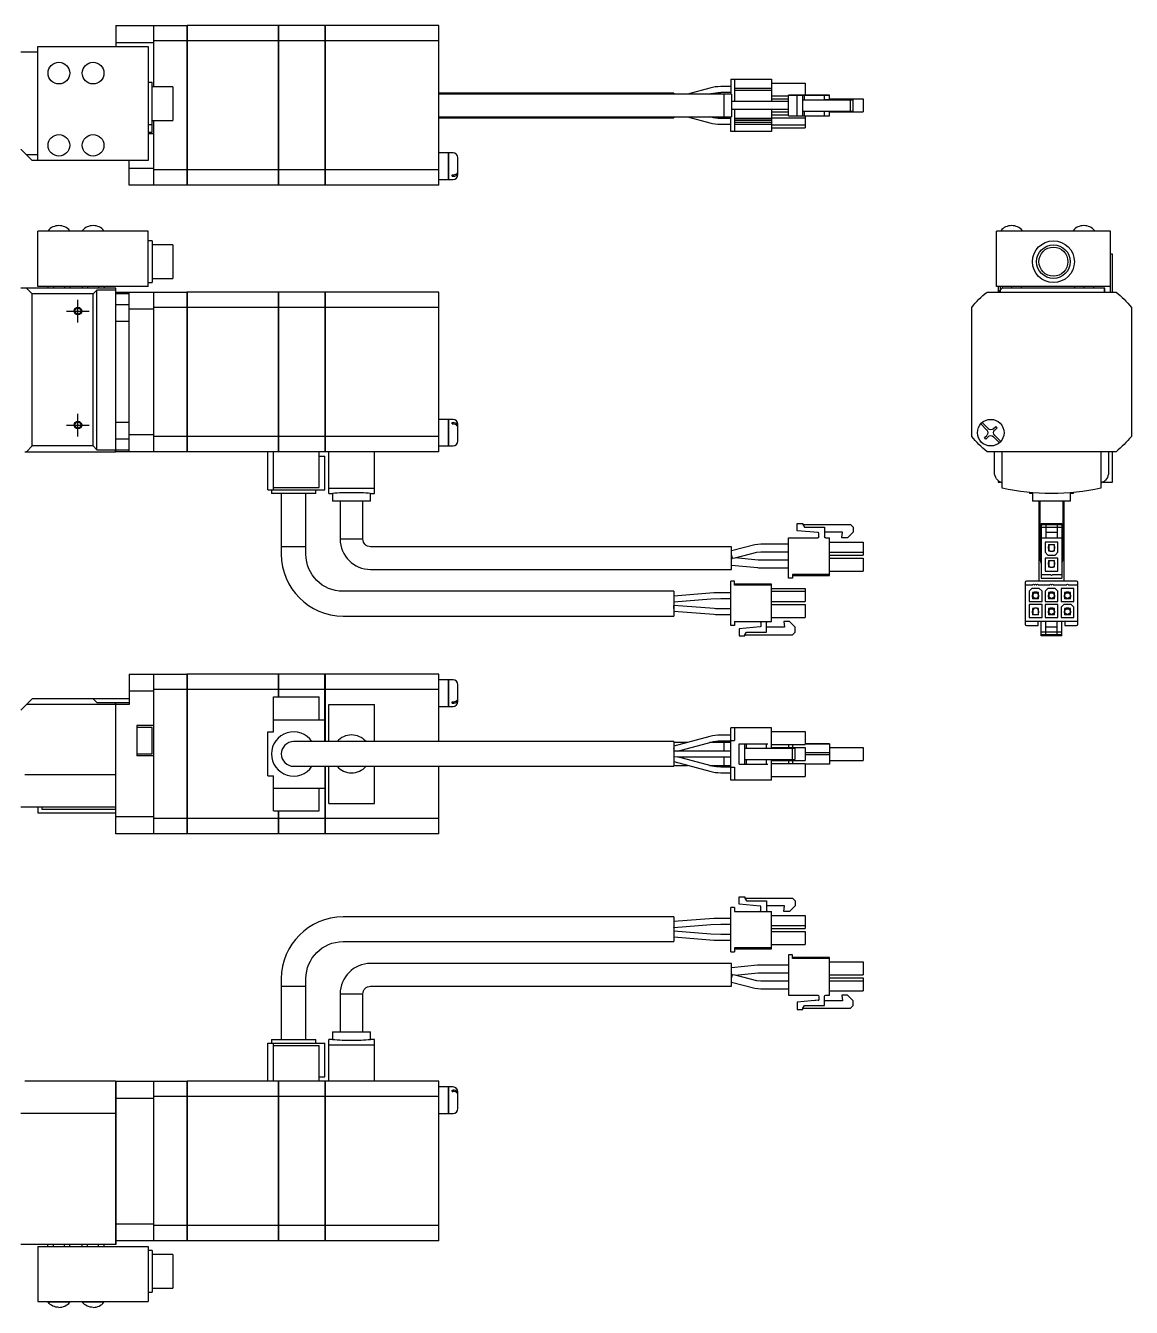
# Model space of a CAD drawing. Extents: x 0 to 509, y -8 to 347.
# Drawn here: x 218.2 to 509.1, y 10 to 347.3 of the extents above; entities that cross this region are included whole.
import ezdxf

# ---------------------------------------------------------------- set-up
doc = ezdxf.new("R2010")
doc.units = 0
doc.header["$LTSCALE"] = 0.5
doc.linetypes.add('CENTER', pattern=[50.8, 31.75, -6.35, 6.35, -6.35])
for name, color, linetype in [('MSM_CENTER', 1, 'CENTER'), ('MSM_CONTINUOUS', 7, 'CONTINUOUS'), ('MSM_NARROW', 5, 'CONTINUOUS')]:
    doc.layers.add(name, color=color, linetype=linetype)

msp = doc.modelspace()

# ---------------------------------------------------------------- linework, layer by layer
at = {"layer": 'MSM_CENTER'}
for p, q in [((231.96, 269.18), (231.96, 275.18)), ((228.96, 272.18), (234.96, 272.18)), ((231.96, 239.18), (231.96, 245.18)), ((228.96, 242.18), (234.96, 242.18))]:
    msp.add_line(p, q, dxfattribs=at)
at = {"layer": 'MSM_CONTINUOUS'}
for p, q in [((241.96, 347.3), (241.96, 341.8)), ((241.96, 347.3), (260.66, 347.3)), ((251.96, 331.22), (251.96, 347.3)), ((260.66, 347.3), (260.66, 305.3)), ((260.71, 347.25), (260.66, 347.25)), ((260.71, 347.3), (260.71, 305.3)), ((284.66, 347.3), (260.71, 347.3)), ((284.66, 347.3), (284.66, 305.3)), ((284.71, 347.25), (284.66, 347.25)), ((284.71, 347.3), (284.71, 305.3)), ((296.96, 347.3), (284.71, 347.3)), ((296.96, 347.3), (296.96, 305.3)), ((297.01, 347.25), (296.96, 347.25)), ((297.01, 347.3), (297.01, 305.3)), ((326.96, 347.3), (297.01, 347.3)), ((326.96, 305.3), (326.96, 347.3)), ((221.46, 311.8), (221.46, 341.8)), ((221.46, 341.8), (250.46, 341.8)), ((251.96, 342.8), (241.96, 342.8)), ((250.46, 341.8), (250.46, 311.8)), ((260.66, 343.27), (251.96, 343.27)), ((260.71, 343.01), (260.66, 343.01)), ((284.66, 343.27), (260.71, 343.27)), ((284.71, 343.01), (284.66, 343.01)), ((296.96, 343.27), (284.71, 343.27)), ((297.01, 343.01), (296.96, 343.01)), ((326.96, 343.27), (297.01, 343.27)), ((221.46, 340.3), (216.96, 340.3)), ((251.46, 332.3), (250.46, 332.3)), ((251.46, 319.3), (251.46, 332.3)), ((256.96, 331.22), (251.46, 331.22)), ((256.96, 331.22), (256.96, 322.37)), ((398.2, 330.87), (392.34, 329.3)), ((403.71, 331.25), (401.08, 331.25)), ((403.71, 333.2), (403.71, 329.3)), ((403.71, 333.2), (414.41, 333.2)), ((404.71, 333.2), (404.71, 327.3)), ((414.41, 330.75), (404.71, 330.75)), ((414.41, 333.2), (414.41, 327.3)), ((414.41, 332.2), (423.31, 332.2)), ((423.31, 332.2), (423.31, 329)), ((388.71, 329.55), (326.96, 329.55)), ((403.96, 329.3), (326.96, 329.3)), ((387.71, 329.55), (387.71, 329.3)), ((388.71, 329.55), (388.71, 329.3)), ((398.13, 329.3), (398.59, 329.42)), ((401.08, 329.75), (403.71, 329.75)), ((401.96, 323.3), (401.96, 329.3)), ((403.96, 329.3), (403.96, 323.3)), ((410.34, 327.3), (403.96, 327.3)), ((410.86, 327.3), (403.96, 327.3)), ((414.41, 330.25), (404.71, 330.25)), ((411.6, 327.3), (410.34, 327.3)), ((411.06, 327.3), (410.86, 327.3)), ((418.96, 327.3), (411.06, 327.3)), ((418.96, 327.3), (411.6, 327.3)), ((414.41, 328.8), (418.96, 328.8)), ((414.41, 328), (418.96, 328)), ((418.96, 329), (426.61, 329)), ((418.96, 323.6), (418.96, 329)), ((418.96, 329), (418.96, 329)), ((419.96, 329), (418.96, 329)), ((429.66, 329), (419.96, 329)), ((421.16, 329), (422.66, 329)), ((426.73, 329), (421.16, 329)), ((421.16, 323.6), (421.16, 329)), ((422.66, 329), (423.16, 329)), ((422.66, 323.6), (422.66, 329)), ((422.66, 327.8), (435.26, 327.8)), ((423.16, 329), (428.41, 329)), ((423.16, 327.8), (423.16, 329)), ((426.61, 329), (426.91, 329)), ((426.91, 329), (426.73, 329)), ((428.41, 329), (428.71, 329)), ((428.41, 327.8), (428.41, 329)), ((428.71, 327.8), (428.41, 327.8)), ((433.09, 327.8), (428.41, 327.8)), ((428.71, 329), (429.66, 329)), ((429.66, 327.8), (429.66, 329)), ((429.66, 329), (429.66, 329)), ((429.66, 328), (438.56, 328)), ((429.66, 328), (438.56, 328)), ((429.66, 328), (438.56, 328)), ((432.96, 327.8), (433.09, 327.8)), ((434.46, 327.8), (433.09, 327.8)), ((435.96, 327.8), (434.46, 327.8)), ((435.26, 327.8), (435.96, 327.8)), ((435.26, 324.8), (435.26, 327.8)), ((435.96, 324.8), (435.96, 327.8)), ((438.56, 328), (438.56, 324.6)), ((403.96, 325.3), (410.34, 325.3)), ((404.71, 325.3), (404.71, 319.4)), ((410.34, 325.3), (411.6, 325.3)), ((411.6, 325.3), (418.96, 325.3)), ((414.41, 325.3), (414.41, 319.4)), ((414.41, 324.6), (418.96, 324.6)), ((422.66, 324.8), (435.26, 324.8)), ((423.16, 323.6), (423.16, 324.8)), ((428.41, 323.6), (428.41, 324.8)), ((429.66, 323.6), (429.66, 324.8)), ((429.66, 324.6), (438.56, 324.6)), ((435.26, 324.8), (435.96, 324.8)), ((250.46, 321.3), (251.46, 321.3)), ((251.46, 322.37), (256.96, 322.37)), ((251.96, 305.3), (251.96, 322.37)), ((326.96, 323.3), (403.96, 323.3)), ((326.96, 323.05), (388.71, 323.05)), ((387.71, 323.3), (387.71, 323.05)), ((388.71, 323.3), (388.71, 323.05)), ((392.34, 323.3), (398.19, 321.73)), ((398.58, 323.18), (398.13, 323.3)), ((403.71, 322.85), (401.08, 322.85)), ((401.08, 321.35), (403.71, 321.35)), ((403.71, 319.4), (403.71, 323.3)), ((414.41, 322.9), (404.71, 322.9)), ((414.41, 322.4), (404.71, 322.4)), ((414.41, 322.35), (404.71, 322.35)), ((414.41, 321.85), (404.71, 321.85)), ((414.41, 321.8), (404.71, 321.8)), ((414.41, 321.3), (404.71, 321.3)), ((414.41, 323.8), (418.96, 323.8)), ((414.41, 323.05), (423.31, 323.05)), ((414.41, 321.15), (423.31, 321.15)), ((418.96, 323.6), (421.16, 323.6)), ((421.16, 323.6), (422.66, 323.6)), ((422.66, 323.6), (423.16, 323.6)), ((423.16, 323.6), (428.41, 323.6)), ((423.31, 323.6), (423.31, 320.4)), ((428.41, 323.6), (428.71, 323.6)), ((428.71, 323.6), (429.66, 323.6)), ((250.46, 319.3), (251.46, 319.3)), ((251.96, 318.8), (250.46, 318.8)), ((414.41, 319.4), (403.71, 319.4)), ((414.41, 320.4), (423.31, 320.4)), ((219.96, 311.8), (216.96, 314.8)), ((329.46, 313.8), (326.96, 313.8)), ((329.46, 306.8), (329.46, 313.8)), ((329.51, 313.75), (329.46, 313.75)), ((329.51, 306.8), (329.51, 313.8)), ((330.66, 313.8), (329.51, 313.8)), ((221.46, 313.3), (218.46, 313.3)), ((250.46, 311.8), (219.96, 311.8)), ((245.46, 305.3), (245.46, 311.8)), ((331.96, 308.1), (331.96, 312.5)), ((245.46, 309.8), (251.96, 309.8)), ((260.66, 309.33), (251.96, 309.33)), ((260.71, 309.58), (260.66, 309.58)), ((284.66, 309.33), (260.71, 309.33)), ((284.71, 309.58), (284.66, 309.58)), ((296.96, 309.33), (284.71, 309.33)), ((297.01, 309.58), (296.96, 309.58)), ((326.96, 309.33), (297.01, 309.33)), ((330.46, 308.01), (330.66, 308.01)), ((330.46, 307.65), (330.46, 308.01)), ((330.46, 307.65), (330.66, 307.65)), ((260.66, 305.3), (245.46, 305.3)), ((260.71, 305.35), (260.66, 305.35)), ((284.66, 305.3), (260.71, 305.3)), ((284.71, 305.35), (284.66, 305.35)), ((296.96, 305.3), (284.71, 305.3)), ((297.01, 305.35), (296.96, 305.35)), ((326.96, 305.3), (297.01, 305.3)), ((326.96, 306.8), (329.46, 306.8)), ((329.46, 306.85), (329.51, 306.85)), ((329.51, 306.8), (330.66, 306.8)), ((221.46, 278.68), (221.46, 293.18)), ((250.46, 293.18), (221.46, 293.18)), ((224.11, 293.34), (229.81, 293.34)), ((224.11, 293.34), (224.11, 293.18)), ((229.81, 293.18), (229.81, 293.34)), ((233.11, 293.34), (238.81, 293.34)), ((233.11, 293.34), (233.11, 293.18)), ((238.81, 293.18), (238.81, 293.34)), ((250.46, 278.68), (250.46, 293.18)), ((251.46, 290.68), (250.46, 290.68)), ((251.46, 290.68), (251.46, 279.68)), ((473.62, 278.68), (473.62, 293.18)), ((503.62, 293.18), (473.62, 293.18)), ((474.77, 293.34), (480.47, 293.34)), ((474.77, 293.34), (474.77, 293.18)), ((480.47, 293.18), (480.47, 293.34)), ((493.77, 293.34), (499.47, 293.34)), ((493.77, 293.34), (493.77, 293.18)), ((499.47, 293.18), (499.47, 293.34)), ((503.62, 277.18), (503.62, 293.18)), ((256.96, 289.6), (251.46, 289.6)), ((256.96, 289.6), (256.96, 280.75)), ((504.12, 287.18), (503.62, 287.18)), ((504.12, 277.18), (504.12, 287.18)), ((251.46, 280.75), (256.96, 280.75)), ((241.96, 278.18), (216.96, 278.18)), ((219.96, 276.68), (218.46, 278.18)), ((235.96, 276.68), (219.96, 276.68)), ((219.96, 236.68), (219.96, 276.68)), ((250.46, 278.68), (221.46, 278.68)), ((224.07, 278.68), (224.07, 278.18)), ((225.52, 278.68), (225.52, 278.18)), ((228.4, 278.68), (228.4, 278.18)), ((229.85, 278.68), (229.85, 278.18)), ((233.07, 278.68), (233.07, 278.18)), ((234.52, 278.68), (234.52, 278.18)), ((236.96, 277.68), (235.96, 276.68)), ((235.96, 236.68), (235.96, 276.68)), ((241.96, 277.68), (236.96, 277.68)), ((236.96, 235.68), (236.96, 277.68)), ((237.4, 278.68), (237.4, 278.18)), ((238.85, 278.68), (238.85, 278.18)), ((241.96, 235.18), (241.96, 278.18)), ((241.96, 277.18), (260.66, 277.18)), ((245.46, 276.68), (241.96, 276.68)), ((245.46, 235.18), (245.46, 277.18)), ((250.46, 279.68), (251.46, 279.68)), ((251.96, 235.18), (251.96, 277.18)), ((260.66, 277.18), (260.66, 235.18)), ((260.71, 277.13), (260.66, 277.13)), ((260.71, 277.18), (260.71, 235.18)), ((284.66, 277.18), (260.71, 277.18)), ((284.66, 277.18), (284.66, 235.18)), ((284.71, 277.13), (284.66, 277.13)), ((284.71, 277.18), (284.71, 235.18)), ((296.96, 277.18), (284.71, 277.18)), ((296.96, 277.18), (296.96, 235.18)), ((297.01, 277.13), (296.96, 277.13)), ((297.01, 277.18), (297.01, 235.18)), ((326.96, 277.18), (297.01, 277.18)), ((326.96, 235.18), (326.96, 277.18)), ((471.15, 277.18), (505.09, 277.18)), ((503.62, 278.68), (473.62, 278.68)), ((474.12, 278.68), (474.12, 277.18)), ((474.62, 277.68), (474.12, 277.18)), ((474.62, 278.68), (474.62, 277.18)), ((475.12, 278.18), (474.62, 277.68)), ((475.12, 278.68), (475.12, 278.18)), ((502.12, 278.18), (475.12, 278.18)), ((477.62, 278.68), (477.62, 278.18)), ((480.12, 278.68), (480.12, 278.18)), ((494.12, 278.68), (494.12, 278.18)), ((496.62, 278.68), (496.62, 278.18)), ((499.12, 278.68), (499.12, 278.18)), ((502.02, 277.18), (502.02, 278.18)), ((502.12, 277.18), (502.12, 278.18)), ((241.96, 273.91), (245.46, 273.91)), ((251.96, 272.68), (245.46, 272.68)), ((260.66, 273.15), (251.96, 273.15)), ((260.71, 272.89), (260.66, 272.89)), ((284.66, 273.15), (260.71, 273.15)), ((284.71, 272.89), (284.66, 272.89)), ((296.96, 273.15), (284.71, 273.15)), ((297.01, 272.89), (296.96, 272.89)), ((326.96, 273.15), (297.01, 273.15)), ((467.12, 239.2), (467.12, 273.15)), ((509.12, 273.15), (509.12, 239.2)), ((245.46, 269.44), (241.96, 269.44)), ((241.96, 242.91), (245.46, 242.91)), ((329.46, 243.68), (326.96, 243.68)), ((329.46, 236.68), (329.46, 243.68)), ((329.51, 243.63), (329.46, 243.63)), ((329.51, 236.68), (329.51, 243.68)), ((330.66, 243.68), (329.51, 243.68)), ((245.46, 239.68), (251.96, 239.68)), ((330.46, 242.82), (330.66, 242.82)), ((330.46, 242.47), (330.46, 242.82)), ((330.46, 242.47), (330.66, 242.47)), ((331.96, 237.98), (331.96, 242.38)), ((471.06, 240.88), (469.48, 242.47)), ((469.83, 242.82), (471.42, 241.24)), ((472.83, 241.24), (473.43, 241.84)), ((473.78, 241.48), (473.18, 240.88)), ((473.43, 241.84), (473.78, 241.48)), ((218.46, 235.18), (219.96, 236.68)), ((235.96, 236.68), (219.96, 236.68)), ((235.96, 236.68), (236.96, 235.68)), ((245.46, 238.44), (241.96, 238.44)), ((260.66, 239.2), (251.96, 239.2)), ((260.71, 239.46), (260.66, 239.46)), ((284.66, 239.2), (260.71, 239.2)), ((284.71, 239.46), (284.66, 239.46)), ((296.96, 239.2), (284.71, 239.2)), ((297.01, 239.46), (296.96, 239.46)), ((326.96, 239.2), (297.01, 239.2)), ((326.96, 236.68), (329.46, 236.68)), ((329.46, 236.73), (329.51, 236.73)), ((329.51, 236.68), (330.66, 236.68)), ((470.46, 238.87), (471.06, 239.47)), ((470.81, 238.51), (470.46, 238.87)), ((471.42, 239.11), (470.81, 238.51)), ((473.49, 238.45), (472.83, 239.11)), ((473.18, 239.47), (473.84, 238.81)), ((474.41, 237.53), (473.49, 238.45)), ((473.84, 238.81), (474.77, 237.88)), ((217.96, 235.18), (241.86, 235.18)), ((236.96, 235.68), (241.87, 235.68)), ((241.87, 235.19), (241.86, 235.18)), ((241.96, 235.8), (241.87, 235.68)), ((241.87, 235.19), (241.87, 235.68)), ((241.87, 235.19), (241.96, 235.28)), ((241.96, 235.68), (245.46, 235.68)), ((260.66, 235.18), (241.96, 235.18)), ((260.71, 235.23), (260.66, 235.23)), ((296.96, 235.18), (260.71, 235.18)), ((281.96, 225.18), (281.96, 235.18)), ((283.46, 225.18), (283.46, 235.18)), ((284.71, 235.23), (284.66, 235.23)), ((295.46, 225.78), (295.46, 235.18)), ((295.46, 233.98), (296.96, 233.98)), ((297.01, 235.23), (296.96, 235.23)), ((296.96, 225.18), (296.96, 233.98)), ((326.96, 235.18), (297.01, 235.18)), ((297.96, 224.18), (297.96, 235.18)), ((309.96, 224.18), (309.96, 235.18)), ((505.09, 235.18), (471.15, 235.18)), ((473.12, 229.76), (473.12, 235.18)), ((475.12, 225.61), (475.12, 235.18)), ((501.12, 235.18), (501.12, 225.61)), ((503.12, 235.18), (503.12, 229.76)), ((504.12, 227.18), (504.12, 235.18)), ((474.12, 227.52), (474.12, 227.18)), ((474.12, 227.18), (474.59, 227.18)), ((501.65, 227.18), (504.12, 227.18)), ((281.96, 225.18), (296.96, 225.18)), ((282.89, 225.18), (282.89, 224.18)), ((294.53, 224.18), (282.89, 224.18)), ((283.46, 225.78), (295.46, 225.78)), ((285.46, 224.18), (285.46, 208.18)), ((291.96, 208.18), (291.96, 224.18)), ((294.53, 224.18), (294.53, 225.18)), ((297.96, 225.61), (309.96, 225.61)), ((297.96, 224.18), (298.96, 224.18)), ((298.96, 224.18), (298.96, 222.18)), ((308.96, 224.18), (309.96, 224.18)), ((308.96, 222.18), (308.96, 224.18)), ((482.3, 224.46), (482.3, 224.18)), ((483.12, 224.18), (482.3, 224.18)), ((483.12, 224.39), (483.12, 222.18)), ((493.12, 222.18), (493.12, 224.39)), ((493.94, 224.18), (493.12, 224.18)), ((493.94, 224.18), (493.94, 224.46)), ((308.96, 222.18), (298.96, 222.18)), ((300.96, 222.18), (300.96, 212.18)), ((306.96, 212.18), (306.96, 222.18)), ((493.12, 222.18), (483.12, 222.18)), ((484.87, 201.08), (484.87, 222.18)), ((485.12, 207.18), (485.12, 222.18)), ((491.12, 222.18), (491.12, 207.18)), ((491.37, 222.18), (491.37, 201.08)), ((421.16, 216.28), (422.66, 216.28)), ((421.16, 214.36), (421.16, 216.28)), ((421.16, 216.28), (422.66, 216.28)), ((422.66, 216.28), (422.66, 215.98)), ((422.66, 215.98), (423.16, 215.28)), ((422.66, 215.98), (435.26, 215.98)), ((422.66, 215.98), (435.26, 215.98)), ((435.26, 215.98), (435.96, 215.28)), ((435.26, 215.98), (435.96, 215.28)), ((485.42, 216.28), (490.82, 216.28)), ((485.42, 216.28), (485.42, 201.88)), ((485.42, 215.98), (490.82, 215.98)), ((486.62, 215.98), (486.62, 212.48)), ((489.62, 215.98), (489.62, 212.48)), ((490.82, 216.28), (490.82, 201.88)), ((426.73, 213.87), (421.16, 214.36)), ((423.16, 215.28), (428.41, 215.28)), ((426.91, 212.78), (426.91, 213.68)), ((428.41, 215.28), (428.41, 212.78)), ((433.09, 213.98), (428.41, 213.98)), ((432.96, 212.48), (433.09, 213.98)), ((432.96, 212.48), (433.09, 213.98)), ((435.96, 213.98), (434.46, 212.48)), ((435.96, 215.28), (435.96, 213.98)), ((485.42, 215.28), (490.82, 215.28)), ((486.62, 213.98), (489.62, 213.98)), ((291.96, 210.18), (285.46, 210.18)), ((306.96, 212.18), (300.96, 212.18)), ((403.96, 210.18), (308.96, 210.18)), ((410.09, 210.66), (403.96, 209.06)), ((403.96, 204.18), (403.96, 210.18)), ((411.6, 210.85), (410.09, 210.66)), ((418.96, 210.85), (411.6, 210.85)), ((418.96, 212.48), (426.61, 212.48)), ((418.96, 201.88), (418.96, 212.48)), ((418.96, 212.48), (426.61, 212.48)), ((426.61, 212.48), (426.61, 212.48)), ((428.71, 212.48), (428.7, 212.48)), ((428.71, 212.48), (429.66, 212.48)), ((428.71, 212.48), (429.66, 212.48)), ((429.66, 202.63), (429.66, 212.48)), ((429.66, 211.38), (438.56, 211.38)), ((429.66, 211.38), (438.56, 211.38)), ((434.46, 212.48), (432.96, 212.48)), ((438.56, 211.38), (438.56, 207.98)), ((485.12, 210.18), (484.87, 210.18)), ((485.42, 212.18), (485.12, 212.18)), ((485.42, 212.48), (490.82, 212.48)), ((486.42, 211.38), (486.42, 208.73)), ((489.82, 211.38), (486.42, 211.38)), ((487.37, 210.23), (487.22, 210.23)), ((487.22, 210.23), (487.22, 209.73)), ((487.22, 209.73), (487.37, 209.73)), ((487.32, 210.73), (488.92, 210.73)), ((487.32, 210.73), (487.32, 210.23)), ((487.32, 209.73), (487.32, 209.08)), ((487.37, 210.73), (487.37, 209.35)), ((487.37, 209.35), (487.75, 208.98)), ((488.5, 208.98), (488.87, 209.35)), ((488.87, 209.35), (488.87, 210.73)), ((488.87, 210.23), (489.02, 210.23)), ((488.87, 209.73), (489.02, 209.73)), ((488.92, 210.23), (488.92, 210.73)), ((488.92, 209.08), (488.92, 209.73)), ((489.02, 209.73), (489.02, 210.23)), ((489.82, 208.73), (489.82, 211.38)), ((491.12, 212.18), (490.82, 212.18)), ((491.37, 210.18), (491.12, 210.18)), ((404.18, 207.18), (403.96, 208.03)), ((404.18, 207.18), (403.96, 208.03)), ((403.96, 206.33), (404.05, 207.32)), ((404.14, 207.31), (404.05, 207.32)), ((404.18, 207.18), (404.91, 207.24)), ((404.91, 207.24), (410.59, 208.72)), ((410.96, 206.66), (404.91, 207.24)), ((410.59, 208.72), (411.6, 208.85)), ((411.06, 206.65), (410.96, 206.66)), ((418.96, 206.65), (411.06, 206.65)), ((411.6, 208.85), (418.96, 208.85)), ((429.66, 208.73), (438.56, 208.73)), ((429.66, 207.98), (438.56, 207.98)), ((429.66, 207.18), (438.56, 207.18)), ((429.66, 207.18), (438.56, 207.18)), ((438.56, 207.18), (438.56, 203.78)), ((486.42, 208.73), (487.17, 207.98)), ((486.42, 207.18), (486.42, 203.78)), ((489.82, 207.18), (486.42, 207.18)), ((487.17, 207.98), (489.07, 207.98)), ((487.22, 206.03), (487.22, 205.53)), ((487.37, 206.03), (487.22, 206.03)), ((487.32, 209.08), (487.65, 209.08)), ((487.32, 206.53), (488.92, 206.53)), ((487.32, 206.53), (487.32, 206.03)), ((487.37, 206.53), (487.37, 205.15)), ((487.75, 208.98), (488.5, 208.98)), ((488.6, 209.08), (488.92, 209.08)), ((488.87, 205.15), (488.87, 206.53)), ((488.87, 206.03), (489.02, 206.03)), ((488.92, 206.03), (488.92, 206.53)), ((489.02, 205.53), (489.02, 206.03)), ((489.07, 207.98), (489.82, 208.73)), ((489.82, 203.78), (489.82, 207.18)), ((308.96, 204.18), (403.96, 204.18)), ((403.96, 205.32), (410.77, 204.66)), ((410.77, 204.66), (411.06, 204.65)), ((411.06, 204.65), (418.96, 204.65)), ((429.66, 202.88), (419.96, 202.88)), ((419.96, 202.88), (419.96, 201.88)), ((419.96, 202.63), (429.66, 202.63)), ((429.66, 203.78), (438.56, 203.78)), ((485.42, 202.88), (487.87, 202.88)), ((486.42, 203.78), (489.82, 203.78)), ((487.22, 205.53), (487.37, 205.53)), ((487.32, 205.53), (487.32, 204.88)), ((487.32, 204.88), (487.65, 204.88)), ((487.37, 205.15), (487.75, 204.78)), ((487.75, 204.78), (488.5, 204.78)), ((488.37, 202.88), (490.82, 202.88)), ((488.5, 204.78), (488.87, 205.15)), ((488.6, 204.88), (488.92, 204.88)), ((488.87, 205.53), (489.02, 205.53)), ((488.92, 204.88), (488.92, 205.53)), ((403.71, 189.48), (403.71, 201.08)), ((404.71, 201.08), (403.71, 201.08)), ((404.71, 200.08), (404.71, 201.08)), ((414.41, 200.33), (404.71, 200.33)), ((414.41, 200.08), (404.71, 200.08)), ((414.41, 190.48), (414.41, 200.33)), ((414.41, 199.18), (423.31, 199.18)), ((419.96, 201.88), (418.96, 201.88)), ((423.31, 199.18), (423.31, 195.78)), ((481.22, 200.78), (481.22, 189.78)), ((483.12, 200.08), (481.22, 200.08)), ((494.72, 201.08), (481.52, 201.08)), ((482.97, 199.18), (482.22, 198.43)), ((484.87, 199.18), (482.97, 199.18)), ((483.67, 200.08), (483.62, 200.08)), ((484.22, 200.08), (484.17, 200.08)), ((487.6, 200.08), (484.72, 200.08)), ((485.62, 198.43), (484.87, 199.18)), ((485.42, 201.88), (490.82, 201.88)), ((487.17, 199.18), (486.42, 198.43)), ((489.07, 199.18), (487.17, 199.18)), ((488.15, 200.08), (488.1, 200.08)), ((492.07, 200.08), (488.65, 200.08)), ((489.82, 198.43), (489.07, 199.18)), ((494.02, 199.18), (490.62, 199.18)), ((490.62, 199.18), (490.62, 195.78)), ((495.02, 200.08), (492.57, 200.08)), ((494.02, 195.78), (494.02, 199.18)), ((495.02, 189.78), (495.02, 200.78)), ((388.71, 198.43), (301.71, 198.43)), ((388.71, 198.43), (388.71, 191.93)), ((399.25, 198.02), (388.71, 197.18)), ((388.77, 195.68), (398.45, 196.45)), ((398.45, 196.45), (401.08, 196.55)), ((403.71, 198.05), (400.11, 198.05)), ((401.08, 196.55), (403.71, 196.55)), ((414.41, 198.43), (423.31, 198.43)), ((414.41, 195.78), (423.31, 195.78)), ((482.22, 198.43), (482.22, 195.78)), ((482.22, 195.78), (485.62, 195.78)), ((483.02, 197.43), (483.02, 196.93)), ((483.17, 197.43), (483.02, 197.43)), ((483.02, 196.93), (483.17, 196.93)), ((483.12, 198.08), (483.12, 197.43)), ((483.45, 198.08), (483.12, 198.08)), ((483.12, 196.93), (483.12, 196.43)), ((484.72, 196.43), (483.12, 196.43)), ((483.55, 198.18), (483.17, 197.8)), ((483.17, 197.8), (483.17, 196.43)), ((484.3, 198.18), (483.55, 198.18)), ((484.23, 196.43), (483.71, 196.58)), ((484.14, 198.02), (484.59, 197.89)), ((484.67, 197.8), (484.3, 198.18)), ((484.72, 198.08), (484.4, 198.08)), ((484.67, 196.43), (484.67, 197.8)), ((484.82, 197.43), (484.67, 197.43)), ((484.82, 196.93), (484.67, 196.93)), ((484.72, 197.43), (484.72, 198.08)), ((484.72, 196.43), (484.72, 196.93)), ((484.82, 196.93), (484.82, 197.43)), ((485.62, 195.78), (485.62, 198.43)), ((486.42, 198.43), (486.42, 195.78)), ((486.42, 195.78), (489.82, 195.78)), ((487.22, 197.43), (487.22, 196.93)), ((487.37, 197.43), (487.22, 197.43)), ((487.22, 196.93), (487.37, 196.93)), ((487.65, 198.08), (487.32, 198.08)), ((487.32, 198.08), (487.32, 197.43)), ((487.32, 196.93), (487.32, 196.43)), ((488.92, 196.43), (487.32, 196.43)), ((487.65, 198.08), (487.37, 197.8)), ((487.37, 197.8), (487.37, 196.43)), ((487.38, 196.43), (487.37, 196.51)), ((487.75, 198.18), (487.65, 198.08)), ((488.5, 198.18), (487.75, 198.18)), ((488.87, 197.8), (488.5, 198.18)), ((488.92, 198.08), (488.6, 198.08)), ((488.87, 196.43), (488.87, 197.8)), ((489.02, 197.43), (488.87, 197.43)), ((489.02, 196.93), (488.87, 196.93)), ((488.87, 196.43), (488.87, 196.51)), ((488.92, 197.43), (488.92, 198.08)), ((488.92, 196.43), (488.92, 196.93)), ((489.02, 196.93), (489.02, 197.43)), ((489.82, 195.78), (489.82, 198.43)), ((490.62, 195.78), (494.02, 195.78)), ((491.57, 197.43), (491.42, 197.43)), ((491.42, 197.43), (491.42, 196.93)), ((491.42, 196.93), (491.57, 196.93)), ((491.85, 198.08), (491.52, 198.08)), ((491.52, 198.08), (491.52, 197.43)), ((491.52, 196.93), (491.52, 196.43)), ((493.12, 196.43), (491.52, 196.43)), ((491.95, 198.18), (491.57, 197.8)), ((491.57, 197.8), (491.57, 196.43)), ((492.11, 198.02), (491.66, 197.89)), ((492.7, 198.18), (491.95, 198.18)), ((492.01, 196.43), (492.54, 196.58)), ((492.8, 198.08), (492.7, 198.18)), ((493.12, 198.08), (492.8, 198.08)), ((493.07, 197.8), (492.8, 198.08)), ((493.07, 196.43), (493.07, 197.8)), ((493.22, 197.43), (493.07, 197.43)), ((493.22, 196.93), (493.07, 196.93)), ((493.12, 197.43), (493.12, 198.08)), ((493.12, 196.43), (493.12, 196.93)), ((493.22, 196.93), (493.22, 197.43)), ((388.71, 193.93), (388.76, 194.67)), ((388.76, 194.67), (388.71, 194.65)), ((388.71, 193.17), (399.28, 192.38)), ((399.39, 193.88), (388.76, 194.67)), ((403.71, 193.85), (400.08, 193.85)), ((400.08, 192.35), (403.71, 192.35)), ((414.41, 194.98), (423.31, 194.98)), ((423.31, 194.98), (423.31, 191.58)), ((482.22, 194.98), (482.22, 191.58)), ((485.62, 194.98), (482.22, 194.98)), ((483.17, 193.23), (483.02, 193.23)), ((483.02, 193.23), (483.02, 192.73)), ((483.02, 192.73), (483.17, 192.73)), ((483.45, 193.88), (483.12, 193.88)), ((483.12, 193.88), (483.12, 193.23)), ((483.12, 192.73), (483.12, 192.23)), ((483.55, 193.98), (483.17, 193.6)), ((483.17, 193.6), (483.17, 192.23)), ((484.3, 193.98), (483.55, 193.98)), ((484.4, 193.88), (484.3, 193.98)), ((484.67, 193.6), (484.4, 193.88)), ((484.72, 193.88), (484.4, 193.88)), ((484.67, 192.23), (484.67, 193.6)), ((484.82, 193.23), (484.67, 193.23)), ((484.82, 192.73), (484.67, 192.73)), ((484.72, 193.23), (484.72, 193.88)), ((484.72, 192.23), (484.72, 192.73)), ((484.82, 192.73), (484.82, 193.23)), ((485.62, 191.58), (485.62, 194.98)), ((486.42, 194.98), (486.42, 191.58)), ((489.82, 194.98), (486.42, 194.98)), ((487.22, 193.23), (487.22, 192.73)), ((487.37, 193.23), (487.22, 193.23)), ((487.22, 192.73), (487.37, 192.73)), ((487.32, 193.88), (487.32, 193.23)), ((487.65, 193.88), (487.32, 193.88)), ((487.32, 192.73), (487.32, 192.23)), ((487.75, 193.98), (487.37, 193.6)), ((487.37, 193.6), (487.37, 192.23)), ((488.5, 193.98), (487.75, 193.98)), ((488.6, 193.88), (488.5, 193.98)), ((488.92, 193.88), (488.6, 193.88)), ((488.87, 193.6), (488.6, 193.88)), ((488.87, 192.23), (488.87, 193.6)), ((489.02, 193.23), (488.87, 193.23)), ((489.02, 192.73), (488.87, 192.73)), ((488.92, 193.23), (488.92, 193.88)), ((488.92, 192.23), (488.92, 192.73)), ((489.02, 192.73), (489.02, 193.23)), ((489.82, 191.58), (489.82, 194.98)), ((491.37, 194.98), (490.62, 194.23)), ((490.62, 194.23), (490.62, 191.58)), ((493.27, 194.98), (491.37, 194.98)), ((491.42, 193.23), (491.42, 192.73)), ((491.57, 193.23), (491.42, 193.23)), ((491.42, 192.73), (491.57, 192.73)), ((491.85, 193.88), (491.52, 193.88)), ((491.52, 193.88), (491.52, 193.23)), ((491.52, 192.73), (491.52, 192.23)), ((491.95, 193.98), (491.57, 193.6)), ((491.57, 193.6), (491.57, 192.23)), ((491.57, 192.53), (492.12, 192.38)), ((492.7, 193.98), (491.95, 193.98)), ((492.52, 193.82), (491.98, 193.98)), ((492.8, 193.88), (492.7, 193.98)), ((493.12, 193.88), (492.8, 193.88)), ((493.07, 193.6), (492.8, 193.88)), ((493.07, 192.23), (493.07, 193.6)), ((493.22, 193.23), (493.07, 193.23)), ((493.22, 192.73), (493.07, 192.73)), ((493.12, 193.23), (493.12, 193.88)), ((493.12, 192.23), (493.12, 192.73)), ((493.22, 192.73), (493.22, 193.23)), ((494.02, 194.23), (493.27, 194.98)), ((494.02, 191.58), (494.02, 194.23)), ((301.71, 191.93), (388.71, 191.93)), ((404.71, 189.48), (403.71, 189.48)), ((404.71, 190.48), (404.71, 189.48)), ((404.71, 190.48), (414.41, 190.48)), ((411.48, 189.08), (405.91, 188.59)), ((411.66, 190.18), (411.66, 189.28)), ((413.16, 187.68), (413.16, 190.18)), ((417.84, 188.98), (413.16, 188.98)), ((414.41, 191.58), (423.31, 191.58)), ((417.71, 190.48), (417.84, 188.98)), ((419.21, 190.48), (417.71, 190.48)), ((420.71, 188.98), (419.21, 190.48)), ((420.71, 187.68), (420.71, 188.98)), ((495.02, 190.48), (481.22, 190.48)), ((481.52, 189.48), (484.62, 189.48)), ((482.22, 191.58), (485.62, 191.58)), ((484.72, 192.23), (483.12, 192.23)), ((484.62, 189.48), (484.62, 190.48)), ((485.42, 186.68), (485.42, 190.48)), ((486.42, 191.58), (489.82, 191.58)), ((486.62, 186.98), (486.62, 190.48)), ((489.62, 188.98), (486.62, 188.98)), ((488.92, 192.23), (487.32, 192.23)), ((489.62, 186.98), (489.62, 190.48)), ((490.62, 191.58), (494.02, 191.58)), ((490.82, 186.68), (490.82, 190.48)), ((493.12, 192.23), (491.52, 192.23)), ((491.62, 190.48), (491.62, 189.48)), ((491.62, 189.48), (494.72, 189.48)), ((405.91, 188.59), (405.91, 186.68)), ((405.91, 186.68), (407.41, 186.68)), ((407.41, 186.98), (407.91, 187.68)), ((407.41, 186.68), (407.41, 186.98)), ((407.41, 186.98), (420.01, 186.98)), ((407.91, 187.68), (413.16, 187.68)), ((420.01, 186.98), (420.71, 187.68)), ((490.82, 187.68), (485.42, 187.68)), ((490.82, 186.98), (485.42, 186.98)), ((490.82, 186.68), (485.42, 186.68)), ((245.46, 176.64), (245.46, 168.64)), ((245.46, 176.64), (260.66, 176.64)), ((251.96, 134.64), (251.96, 176.64)), ((260.66, 176.64), (260.66, 134.64)), ((260.71, 176.59), (260.66, 176.59)), ((260.71, 176.64), (260.71, 134.64)), ((284.66, 176.64), (260.71, 176.64)), ((284.66, 176.64), (284.66, 170.64)), ((284.71, 176.59), (284.66, 176.59)), ((284.71, 176.64), (284.71, 170.64)), ((296.96, 176.64), (284.71, 176.64)), ((296.96, 158.89), (296.96, 176.64)), ((297.01, 176.59), (296.96, 176.59)), ((297.01, 176.64), (297.01, 158.89)), ((326.96, 176.64), (297.01, 176.64)), ((326.96, 158.89), (326.96, 176.64)), ((251.96, 172.14), (245.46, 172.14)), ((260.66, 172.61), (251.96, 172.61)), ((260.71, 172.35), (260.66, 172.35)), ((284.66, 172.61), (260.71, 172.61)), ((284.71, 172.35), (284.66, 172.35)), ((296.96, 172.61), (284.71, 172.61)), ((297.01, 172.35), (296.96, 172.35)), ((326.96, 172.61), (297.01, 172.61)), ((329.46, 175.14), (326.96, 175.14)), ((329.46, 168.14), (329.46, 175.14)), ((329.51, 175.09), (329.46, 175.09)), ((329.51, 168.14), (329.51, 175.14)), ((330.66, 175.14), (329.51, 175.14)), ((331.96, 169.44), (331.96, 173.84)), ((216.96, 167.14), (219.96, 170.14)), ((245.46, 170.14), (219.96, 170.14)), ((235.96, 170.14), (236.96, 169.14)), ((236.96, 169.14), (245.46, 169.14)), ((241.87, 168.65), (241.86, 168.64)), ((241.87, 168.65), (241.87, 169.14)), ((241.87, 168.65), (241.96, 168.61)), ((241.96, 134.64), (241.96, 169.14)), ((283.46, 161.42), (283.46, 170.64)), ((283.46, 170.64), (295.46, 170.64)), ((295.46, 164.64), (295.46, 170.64)), ((330.46, 169.35), (330.66, 169.35)), ((330.46, 168.99), (330.46, 169.35)), ((330.46, 168.99), (330.66, 168.99)), ((241.86, 168.64), (218.46, 168.64)), ((241.86, 168.64), (241.86, 150.14)), ((245.46, 168.64), (241.96, 168.64)), ((297.96, 158.89), (297.96, 168.64)), ((297.96, 168.64), (309.96, 168.64)), ((309.96, 158.89), (309.96, 168.64)), ((326.96, 168.14), (329.46, 168.14)), ((329.46, 168.19), (329.51, 168.19)), ((329.51, 168.14), (330.66, 168.14)), ((251.96, 163.14), (247.46, 163.14)), ((247.46, 163.14), (247.46, 155.14)), ((251.46, 162.64), (247.46, 162.64)), ((251.46, 155.64), (251.46, 162.64)), ((283.46, 164.64), (296.96, 164.64)), ((403.71, 148.74), (403.71, 162.54)), ((414.41, 162.54), (403.71, 162.54)), ((404.71, 162.54), (404.71, 159.14)), ((414.41, 157.14), (414.41, 162.54)), ((281.96, 149.86), (281.96, 161.42)), ((281.96, 161.42), (283.46, 161.42)), ((388.71, 158.89), (288.71, 158.89)), ((398.19, 160.21), (388.71, 157.67)), ((388.71, 158.89), (388.71, 152.39)), ((392.34, 158.64), (388.71, 158.64)), ((389.74, 156.39), (398.58, 158.76)), ((403.71, 158.64), (398.13, 158.64)), ((403.71, 160.59), (401.08, 160.59)), ((401.08, 159.09), (403.71, 159.09)), ((401.96, 156.39), (401.96, 158.64)), ((403.71, 159.14), (404.71, 159.14)), ((414.41, 161.54), (423.31, 161.54)), ((423.31, 161.54), (423.31, 158.14)), ((247.46, 155.64), (251.46, 155.64)), ((403.71, 156.39), (388.71, 156.39)), ((405.91, 152.94), (405.91, 158.34)), ((405.91, 158.34), (413.46, 158.34)), ((407.41, 152.94), (407.41, 158.34)), ((407.41, 157.14), (420.71, 157.14)), ((407.91, 157.14), (407.91, 158.34)), ((413.16, 157.14), (413.16, 158.34)), ((414.41, 158.14), (423.31, 158.14)), ((414.41, 157.34), (423.31, 157.34)), ((418.96, 158.14), (418.96, 157.34)), ((419.96, 158.14), (419.96, 157.34)), ((420.01, 154.14), (420.01, 157.14)), ((420.71, 154.14), (420.71, 157.14)), ((423.31, 158.34), (426.61, 158.34)), ((426.73, 158.34), (423.31, 158.34)), ((423.31, 158.34), (428.41, 158.34)), ((429.66, 158.34), (423.31, 158.34)), ((423.31, 157.34), (423.31, 153.94)), ((429.66, 155.89), (423.31, 155.89)), ((429.66, 155.39), (423.31, 155.39)), ((426.61, 158.34), (426.91, 158.34)), ((426.91, 158.34), (426.73, 158.34)), ((428.41, 158.34), (428.71, 158.34)), ((428.71, 158.34), (429.66, 158.34)), ((429.66, 158.34), (429.66, 158.34)), ((429.66, 158.34), (429.66, 152.94)), ((429.66, 157.34), (438.56, 157.34)), ((429.66, 157.34), (438.56, 157.34)), ((429.66, 157.34), (438.56, 157.34)), ((438.56, 157.34), (438.56, 153.94)), ((251.96, 155.14), (247.46, 155.14)), ((288.71, 152.39), (388.71, 152.39)), ((296.96, 152.39), (296.96, 134.64)), ((297.01, 152.39), (297.01, 134.64)), ((297.96, 142.64), (297.96, 152.39)), ((309.96, 142.64), (309.96, 152.39)), ((326.96, 134.64), (326.96, 152.39)), ((388.71, 154.89), (388.8, 154.89)), ((388.71, 153.61), (398.2, 151.07)), ((388.71, 152.64), (392.34, 152.64)), ((388.84, 155), (389.74, 154.89)), ((389.74, 154.89), (403.71, 154.89)), ((398.59, 152.52), (389.74, 154.89)), ((398.13, 152.64), (403.71, 152.64)), ((398.81, 152.46), (398.58, 152.52)), ((403.71, 152.19), (401.08, 152.19)), ((401.96, 152.64), (401.96, 154.89)), ((403.71, 152.14), (404.71, 152.14)), ((404.71, 152.14), (404.71, 148.74)), ((405.91, 152.94), (413.46, 152.94)), ((407.41, 154.14), (420.71, 154.14)), ((407.91, 152.94), (407.91, 154.14)), ((413.16, 152.94), (413.16, 154.14)), ((414.41, 148.74), (414.41, 154.14)), ((414.41, 153.94), (423.31, 153.94)), ((414.41, 153.14), (423.31, 153.14)), ((418.96, 153.94), (418.96, 153.14)), ((419.96, 153.94), (419.96, 153.14)), ((423.31, 153.14), (423.31, 149.74)), ((429.66, 152.94), (423.31, 152.94)), ((429.66, 153.94), (438.56, 153.94)), ((241.86, 150.14), (217.96, 150.14)), ((241.86, 150.14), (241.87, 150.13)), ((241.87, 150.13), (241.96, 150.17)), ((241.87, 150.13), (241.87, 141.65)), ((281.96, 149.86), (283.46, 149.86)), ((283.46, 140.64), (283.46, 149.86)), ((401.08, 150.69), (403.71, 150.69)), ((414.41, 148.74), (403.71, 148.74)), ((414.41, 149.74), (423.31, 149.74)), ((283.46, 146.64), (296.96, 146.64)), ((295.46, 140.64), (295.46, 146.64)), ((241.96, 141.74), (241.87, 141.65)), ((297.96, 142.64), (309.96, 142.64)), ((241.86, 141.64), (216.96, 141.64)), ((221.46, 141.64), (221.46, 140.14)), ((221.46, 140.14), (241.96, 140.14)), ((222.46, 141.64), (222.46, 141.14)), ((222.46, 141.14), (241.96, 141.14)), ((241.87, 141.65), (241.86, 141.64)), ((241.96, 139.14), (251.96, 139.14)), ((260.66, 138.67), (251.96, 138.67)), ((260.71, 138.93), (260.66, 138.93)), ((284.66, 138.67), (260.71, 138.67)), ((283.46, 140.64), (295.46, 140.64)), ((284.66, 140.64), (284.66, 134.64)), ((284.71, 138.93), (284.66, 138.93)), ((284.71, 140.64), (284.71, 134.64)), ((296.96, 138.67), (284.71, 138.67)), ((297.01, 138.93), (296.96, 138.93)), ((326.96, 138.67), (297.01, 138.67)), ((260.66, 134.64), (241.96, 134.64)), ((260.71, 134.69), (260.66, 134.69)), ((284.66, 134.64), (260.71, 134.64)), ((284.71, 134.69), (284.66, 134.69)), ((296.96, 134.64), (284.71, 134.64)), ((297.01, 134.69), (296.96, 134.69)), ((326.96, 134.64), (297.01, 134.64)), ((403.71, 103.6), (403.71, 115.2)), ((404.71, 115.2), (403.71, 115.2)), ((404.71, 115.2), (404.71, 114.2)), ((405.91, 116.09), (405.91, 118)), ((405.91, 118), (407.41, 118)), ((411.48, 115.6), (405.91, 116.09)), ((407.41, 118), (407.41, 117.7)), ((407.41, 117.7), (420.01, 117.7)), ((407.41, 117.7), (407.91, 117)), ((407.91, 117), (413.16, 117)), ((411.66, 114.5), (411.66, 115.4)), ((413.16, 117), (413.16, 114.5)), ((417.84, 115.7), (413.16, 115.7)), ((417.71, 114.2), (417.84, 115.7)), ((420.71, 115.7), (419.21, 114.2)), ((420.01, 117.7), (420.71, 117)), ((420.71, 117), (420.71, 115.7)), ((388.71, 112.75), (301.71, 112.75)), ((388.71, 112.75), (388.71, 106.25)), ((399.28, 112.29), (388.71, 111.5)), ((403.71, 112.32), (400.08, 112.32)), ((404.71, 114.2), (414.41, 114.2)), ((414.41, 104.35), (414.41, 114.2)), ((414.41, 113.1), (423.31, 113.1)), ((419.21, 114.2), (417.71, 114.2)), ((423.31, 113.1), (423.31, 109.7)), ((388.76, 110), (388.71, 110.03)), ((388.76, 110), (398.45, 110.73)), ((398.45, 108.23), (388.77, 109)), ((398.45, 110.73), (401.08, 110.82)), ((401.08, 108.12), (398.45, 108.23)), ((401.08, 110.82), (403.71, 110.82)), ((403.71, 108.12), (401.08, 108.12)), ((414.41, 110.45), (423.31, 110.45)), ((414.41, 109.7), (423.31, 109.7)), ((414.41, 108.9), (423.31, 108.9)), ((423.31, 108.9), (423.31, 105.5)), ((301.71, 106.25), (388.71, 106.25)), ((388.71, 107.5), (399.25, 106.66)), ((400.11, 106.62), (403.71, 106.62)), ((414.41, 104.6), (404.71, 104.6)), ((404.71, 104.6), (404.71, 103.6)), ((414.41, 105.5), (423.31, 105.5)), ((403.71, 103.6), (404.71, 103.6)), ((404.71, 104.35), (414.41, 104.35)), ((419.96, 102.8), (418.96, 102.8)), ((418.96, 102.8), (418.96, 92.2)), ((419.96, 102.8), (418.96, 102.8)), ((419.96, 101.8), (419.96, 102.8)), ((429.66, 102.05), (419.96, 102.05)), ((429.66, 101.8), (419.96, 101.8)), ((429.66, 101.8), (419.96, 101.8)), ((429.66, 101.8), (429.66, 102.05)), ((429.66, 92.2), (429.66, 101.8)), ((403.96, 100.5), (308.96, 100.5)), ((403.96, 94.5), (403.96, 100.5)), ((410.77, 100.01), (403.96, 99.35)), ((404.05, 97.35), (403.96, 98.35)), ((404.91, 97.44), (410.96, 98.02)), ((411.06, 100.02), (410.77, 100.01)), ((410.96, 98.02), (411.06, 98.02)), ((418.96, 100.02), (411.06, 100.02)), ((411.06, 98.02), (418.96, 98.02)), ((429.66, 100.9), (438.56, 100.9)), ((429.66, 100.9), (438.56, 100.9)), ((438.56, 100.9), (438.56, 97.5)), ((285.46, 96.5), (285.46, 80.5)), ((285.46, 94.5), (291.96, 94.5)), ((291.96, 80.5), (291.96, 96.5)), ((308.96, 94.5), (403.96, 94.5)), ((403.96, 96.65), (404.21, 97.62)), ((403.96, 96.65), (404.18, 97.49)), ((403.96, 95.62), (410.09, 94.02)), ((404.05, 97.35), (404.14, 97.36)), ((404.91, 97.44), (404.18, 97.49)), ((410.59, 95.95), (404.91, 97.44)), ((411.6, 95.82), (410.59, 95.95)), ((418.96, 95.82), (411.6, 95.82)), ((429.66, 97.5), (438.56, 97.5)), ((429.66, 96.7), (438.56, 96.7)), ((429.66, 96.7), (438.56, 96.7)), ((429.66, 95.95), (438.56, 95.95)), ((438.56, 96.7), (438.56, 93.3)), ((300.96, 92.5), (306.96, 92.5)), ((300.96, 92.5), (300.96, 82.5)), ((306.96, 82.5), (306.96, 92.5)), ((410.09, 94.02), (411.6, 93.82)), ((411.6, 93.82), (418.96, 93.82)), ((418.96, 92.2), (426.61, 92.2)), ((426.91, 91.9), (426.91, 91)), ((428.41, 89.4), (428.41, 91.9)), ((428.71, 92.2), (429.66, 92.2)), ((429.66, 93.3), (438.56, 93.3)), ((434.46, 92.2), (432.96, 92.2)), ((432.96, 92.2), (433.09, 90.7)), ((434.46, 92.2), (432.96, 92.2)), ((435.96, 90.7), (434.46, 92.2)), ((435.96, 90.7), (434.46, 92.2)), ((426.73, 90.8), (421.16, 90.31)), ((426.73, 90.8), (421.16, 90.31)), ((421.16, 90.31), (421.16, 88.4)), ((421.16, 88.4), (422.66, 88.4)), ((422.66, 88.7), (423.16, 89.4)), ((422.66, 88.4), (422.66, 88.7)), ((422.66, 88.7), (435.26, 88.7)), ((423.16, 89.4), (428.41, 89.4)), ((426.73, 90.8), (425.57, 90.7)), ((426.73, 90.8), (425.57, 90.7)), ((425.57, 90.7), (425.58, 90.7)), ((433.09, 90.7), (428.41, 90.7)), ((433.09, 90.7), (428.41, 90.7)), ((435.26, 88.7), (435.96, 89.4)), ((435.96, 89.4), (435.96, 90.7)), ((298.96, 82.5), (308.96, 82.5)), ((298.96, 82.5), (298.96, 80.5)), ((308.96, 80.5), (308.96, 82.5)), ((281.96, 69.5), (281.96, 79.5)), ((281.96, 79.5), (296.96, 79.5)), ((282.89, 80.5), (294.53, 80.5)), ((282.89, 80.5), (282.89, 79.5)), ((283.46, 69.5), (283.46, 79.5)), ((283.46, 78.9), (295.46, 78.9)), ((294.53, 79.5), (294.53, 80.5)), ((295.46, 69.5), (295.46, 78.9)), ((296.96, 70.7), (296.96, 79.5)), ((297.96, 69.5), (297.96, 80.5)), ((298.96, 80.5), (297.96, 80.5)), ((297.96, 79.07), (309.96, 79.07)), ((309.96, 80.5), (308.96, 80.5)), ((309.96, 69.5), (309.96, 80.5)), ((241.86, 69.5), (217.96, 69.5)), ((241.86, 69.5), (241.96, 69.4)), ((241.87, 69.49), (241.87, 61.01)), ((241.96, 69.5), (241.96, 26.5)), ((241.96, 69.5), (260.66, 69.5)), ((251.96, 27.5), (251.96, 69.5)), ((260.66, 69.5), (260.66, 27.5)), ((260.71, 69.45), (260.66, 69.45)), ((260.71, 69.5), (260.71, 27.5)), ((296.96, 69.5), (260.71, 69.5)), ((284.66, 69.5), (284.66, 27.5)), ((284.71, 69.45), (284.66, 69.45)), ((284.71, 69.5), (284.71, 27.5)), ((295.46, 70.7), (296.96, 70.7)), ((296.96, 69.5), (296.96, 27.5)), ((297.01, 69.45), (296.96, 69.45)), ((297.01, 69.5), (297.01, 27.5)), ((326.96, 69.5), (297.01, 69.5)), ((326.96, 27.5), (326.96, 69.5)), ((329.46, 68), (326.96, 68)), ((329.46, 61), (329.46, 68)), ((329.51, 67.95), (329.46, 67.95)), ((329.51, 61), (329.51, 68)), ((330.66, 68), (329.51, 68)), ((251.96, 65), (241.96, 65)), ((260.66, 65.47), (251.96, 65.47)), ((260.71, 65.21), (260.66, 65.21)), ((284.66, 65.47), (260.71, 65.47)), ((284.71, 65.21), (284.66, 65.21)), ((296.96, 65.47), (284.71, 65.47)), ((297.01, 65.21), (296.96, 65.21)), ((326.96, 65.47), (297.01, 65.47)), ((330.46, 67.15), (330.66, 67.15)), ((330.46, 66.79), (330.46, 67.15)), ((330.46, 66.79), (330.66, 66.79)), ((331.96, 62.3), (331.96, 66.7)), ((241.86, 61), (216.96, 61)), ((241.87, 61.01), (241.86, 61)), ((241.86, 61), (241.86, 26.5)), ((241.96, 60.97), (241.87, 61.01)), ((326.96, 61), (329.46, 61)), ((329.46, 61.05), (329.51, 61.05)), ((329.51, 61), (330.66, 61)), ((241.96, 32), (251.96, 32)), ((260.66, 31.53), (251.96, 31.53)), ((260.71, 31.79), (260.66, 31.79)), ((284.66, 31.53), (260.71, 31.53)), ((284.71, 31.79), (284.66, 31.79)), ((296.96, 31.53), (284.71, 31.53)), ((297.01, 31.79), (296.96, 31.79)), ((326.96, 31.53), (297.01, 31.53)), ((260.66, 27.5), (241.96, 27.5)), ((260.71, 27.55), (260.66, 27.55)), ((284.66, 27.5), (260.71, 27.5)), ((284.71, 27.55), (284.66, 27.55)), ((296.96, 27.5), (284.71, 27.5)), ((297.01, 27.55), (296.96, 27.55)), ((326.96, 27.5), (297.01, 27.5)), ((241.96, 26.5), (216.96, 26.5)), ((221.46, 26), (221.46, 11.5)), ((221.46, 26), (250.46, 26)), ((224.07, 26), (224.07, 26.5)), ((225.52, 26), (225.52, 26.5)), ((228.4, 26), (228.4, 26.5)), ((229.85, 26), (229.85, 26.5)), ((233.07, 26), (233.07, 26.5)), ((234.52, 26), (234.52, 26.5)), ((237.4, 26), (237.4, 26.5)), ((238.85, 26), (238.85, 26.5)), ((250.46, 26), (250.46, 11.5)), ((251.46, 25), (250.46, 25)), ((251.46, 25), (251.46, 14)), ((256.96, 23.92), (251.46, 23.92)), ((256.96, 23.92), (256.96, 15.07)), ((250.46, 14), (251.46, 14)), ((251.46, 15.07), (256.96, 15.07)), ((221.46, 11.5), (250.46, 11.5)), ((224.11, 11.5), (224.11, 11.34)), ((229.81, 11.34), (224.11, 11.34)), ((229.81, 11.34), (229.81, 11.5)), ((233.11, 11.5), (233.11, 11.34)), ((238.81, 11.34), (233.11, 11.34)), ((238.81, 11.34), (238.81, 11.5))]:
    msp.add_line(p, q, dxfattribs=at)
for centre, radius in [((226.96, 334.8), 2.85), ((235.96, 334.8), 2.85), ((226.96, 315.8), 2.85), ((235.96, 315.8), 2.85), ((488.62, 285.18), 5.5), ((488.62, 285.18), 4.42), ((488.62, 285.18), 3.82), ((231.96, 272.18), 0.783), ((231.96, 242.18), 0.783), ((472.12, 240.18), 3.5), ((483.92, 197.3), 0.75), ((488.12, 197.3), 0.75), ((492.32, 197.3), 0.75), ((488.12, 193.1), 0.75), ((492.32, 193.1), 0.75)]:
    msp.add_circle(centre, radius, dxfattribs=at)
for centre, radius, start, end in [((401.08, 320.1), 11.15, 89.9911, 105.0006), ((401.08, 332.5), 11.15, 255.0015, 270.0068), ((330.66, 312.5), 1.3, 0, 90), ((330.68, 309.62), 1.61, 269.2584, 304.7863), ((330.66, 308.1), 1.3, 270, 360), ((330.67, 309.32), 1.66, 269.4455, 299.7231), ((331.07, 308.65), 0.891, 298.7486, 355.0367), ((331.15, 308.97), 0.809, 303.6126, 357.2927), ((226.96, 290.98), 3.7, 89.9943, 140.3692), ((226.96, 290.98), 3.7, 39.6308, 90), ((235.96, 290.98), 3.7, 89.9943, 140.3692), ((235.96, 290.98), 3.7, 39.6308, 90), ((477.62, 290.98), 3.7, 90, 140.3692), ((477.62, 290.98), 3.7, 39.6308, 90), ((496.62, 290.98), 3.7, 90, 140.3692), ((496.62, 290.98), 3.7, 39.6308, 90), ((330.66, 242.38), 1.3, 0, 90), ((330.74, 241.42), 1.41, 41.3743, 92.8178), ((330.75, 241.08), 1.39, 42.8199, 93.04), ((331.2, 241.52), 0.754, 5.8166, 41.8939), ((331.21, 241.87), 0.751, 1.7681, 38.8955), ((330.66, 237.98), 1.3, 270, 360), ((303.99, 163.66), 60.73, 90.0287, 94.7515), ((303.93, 163.71), 60.68, 85.2466, 89.9732), ((426.61, 212.78), 0.3, 270, 360), ((426.71, 213.68), 0.2, 360, 85), ((428.71, 212.78), 0.3, 180, 270), ((308.96, 212.18), 8, 180, 270), ((301.71, 208.18), 16.25, 180, 270), ((481.52, 200.78), 0.3, 90, 180), ((494.72, 200.78), 0.3, 360, 90), ((388.77, 195.76), 0.0773, 219.0479, 269.5838), ((400.11, 187.3), 10.75, 90, 94.548), ((400.08, 203.1), 10.75, 265.7108, 270), ((481.52, 189.78), 0.3, 180, 270), ((494.72, 189.78), 0.3, 270, 360), ((330.66, 173.84), 1.3, 0, 90), ((330.68, 170.96), 1.61, 269.2584, 304.7863), ((330.66, 169.44), 1.3, 270, 360), ((330.67, 170.66), 1.66, 269.4455, 299.7231), ((331.07, 169.99), 0.891, 298.7486, 355.0367), ((331.15, 170.31), 0.809, 303.6126, 357.2927), ((288.71, 155.64), 5.82, 33.9465, 326.0534), ((288.71, 155.64), 3.25, 90, 270), ((303.96, 155.64), 5, 40.5416, 139.4584), ((401.08, 149.44), 11.15, 89.9911, 105.0006), ((384.93, 155.79), 4, 8.6188, 19.1466), ((394.87, 158.46), 6.42, 196.122, 198.806), ((303.96, 155.64), 5, 220.5416, 319.4584), ((394.95, 152.76), 6.51, 159.8194, 163.5786), ((401.07, 161.8), 11.11, 255, 270.006), ((411.46, 115.4), 0.2, 0, 85), ((301.71, 96.5), 16.25, 90, 180), ((400.08, 101.57), 10.75, 90, 94.2892), ((411.36, 114.5), 0.3, 270, 0), ((413.46, 114.5), 0.3, 180, 270), ((388.77, 108.92), 0.0773, 90.4162, 140.9521), ((400.11, 117.37), 10.75, 265.452, 270), ((308.96, 92.5), 8, 90, 180), ((426.71, 91), 0.2, 275, 0), ((426.71, 91), 0.2, 275, 0), ((303.99, 140.97), 60.68, 265.2466, 269.9732), ((303.93, 141.02), 60.73, 270.0287, 274.7515), ((330.66, 66.7), 1.3, 0, 90), ((330.74, 65.74), 1.41, 41.3743, 92.8178), ((330.75, 65.41), 1.39, 42.8199, 93.04), ((331.2, 65.85), 0.754, 5.8166, 41.8939), ((331.21, 66.2), 0.751, 1.7681, 38.8955), ((330.66, 62.3), 1.3, 270, 360), ((226.96, 13.7), 3.7, 270, 320.3692), ((235.96, 13.7), 3.7, 270, 320.3692)]:
    msp.add_arc(centre, radius, start, end, dxfattribs=at)
at = {"layer": 'MSM_CONTINUOUS', "extrusion": (0, 0, -1)}
for centre, radius, start, end in [((-401.08, 320.09), 9.65, 75.0035, 90.008), ((-401.08, 332.5), 9.65, 269.9899, 284.9986), ((-488.12, 256.18), 27, 38.9424, 51.0576), ((-488.12, 256.18), 27, 128.9424, 141.0576), ((-470.35, 240.18), 1, 135, 225), ((-472.12, 241.94), 1, 225, 315), ((-472.12, 238.41), 1, 45, 135), ((-473.89, 240.18), 1, 315, 45), ((-488.12, 256.18), 27, 308.9424, 321.0576), ((-488.12, 256.18), 27, 218.9424, 231.0576), ((-476.12, 229.76), 3, 289.4712, 0), ((-500.12, 229.76), 3, 180, 250.5288), ((-488.12, 284.18), 60, 257.4867, 282.5133), ((-426.61, 212.78), 0.3, 180, 270), ((-426.61, 212.78), 0.3, 180, 270), ((-428.71, 212.78), 0.3, 270, 0), ((-428.71, 212.78), 0.3, 270, 0), ((-308.96, 212.18), 2, 270, 0), ((-488.12, 209.85), 1, 41.4089, 61.0443), ((-488.12, 209.85), 1, 118.9543, 138.5897), ((-301.71, 208.18), 9.75, 270, 0), ((-488.12, 207.18), 3, 334.1574, 25.8426), ((-488.12, 205.65), 1, 41.4089, 61.0443), ((-488.12, 205.65), 1, 118.9543, 138.5897), ((-488.12, 207.18), 3, 154.1574, 205.8427), ((-488.12, 202.88), 0.25, 179.9993, 359.9993), ((-483.37, 200.08), 0.25, 0, 180), ((-483.92, 200.08), 0.25, 0, 180), ((-484.47, 200.08), 0.25, 0, 180), ((-487.85, 200.08), 0.25, 0, 180), ((-488.4, 200.08), 0.25, 0, 180), ((-492.32, 200.08), 0.25, 0, 180), ((-400.08, 203.1), 9.25, 270, 274.2892), ((-411.36, 190.18), 0.3, 90, 180), ((-411.46, 189.28), 0.2, 180, 265), ((-413.46, 190.18), 0.3, 0, 90), ((-401.08, 149.43), 9.65, 75.0035, 90.008), ((-401.08, 161.85), 9.66, 269.9949, 283.6178), ((-301.71, 96.5), 9.75, 360, 90), ((-308.96, 92.5), 2, 360, 90), ((-426.61, 91.9), 0.3, 90, 180), ((-428.71, 91.9), 0.3, 360, 90), ((-426.71, 91), 0.2, 180, 265), ((-426.71, 91), 0.2, 180, 265), ((-226.96, 13.7), 3.7, 269.9943, 320.3692), ((-235.96, 13.7), 3.7, 269.9943, 320.3692)]:
    msp.add_arc(centre, radius, start, end, dxfattribs=at)
at = {"layer": 'MSM_NARROW'}
for centre in [(231.96, 272.18), (231.96, 242.18)]:
    msp.add_circle(centre, 1, dxfattribs=at)

doc.saveas('drawing.dxf')
